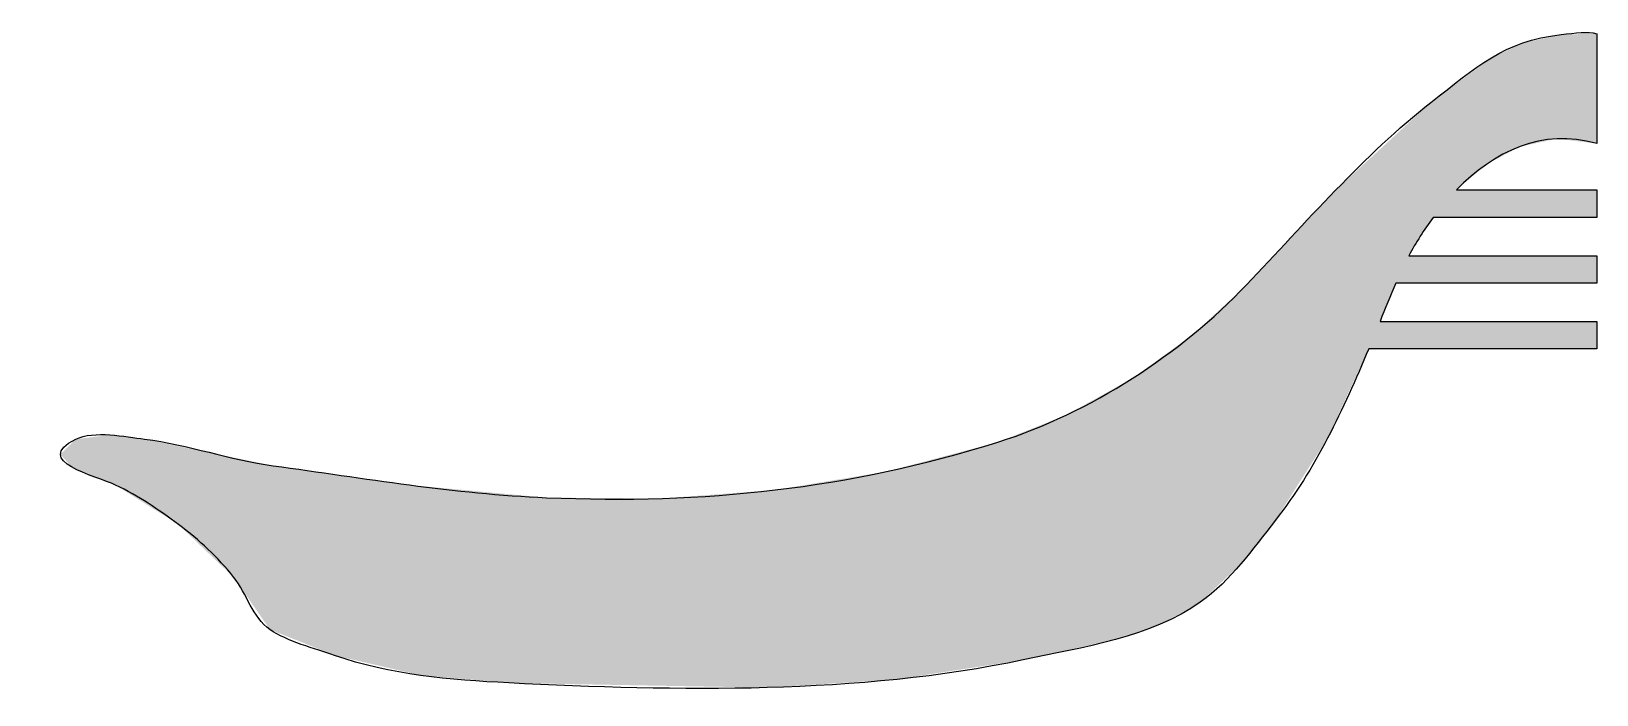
# Model space of a CAD drawing. Extents: x -2 to 102, y 0 to 43.
import ezdxf

# ---------------------------------------------------------------- set-up
doc = ezdxf.new("R2010")
doc.units = 0
doc.layers.add('LAYER_1', color=7, linetype='CONTINUOUS')

# ---------------------------------------------------------------- blocks, each defined once
blk = doc.blocks.new('*U1')
at = {"layer": 'LAYER_1', "color": 12}
for points in [[(96.54, 35.82), (94.63, 41.68), (96.54, 42.57)], [(96.72, 35.85), (96.54, 42.57), (96.72, 42.66)], [(98.98, 36.33), (96.72, 42.66), (98.98, 43.15)], [(99.24, 36.3), (98.98, 43.15), (99.24, 43.21)], [(98.98, 36.33), (98.98, 43.15), (99.24, 36.3)], [(101.6, 36.01), (99.24, 43.21), (101.6, 43.27)], [(99.24, 36.3), (99.24, 43.21), (101.6, 36.01)], [(94.31, 34.64), (92.33, 39.98), (94.31, 41.44)], [(94.63, 34.81), (94.31, 41.44), (94.63, 41.68)], [(92.33, 31.13), (90.78, 38.84), (92.33, 39.98)], [(90.64, 30.91), (89.18, 37.39), (90.64, 38.73)], [(90.78, 31.13), (90.64, 38.73), (90.78, 38.84)], [(89.18, 26.79), (88.31, 36.59), (89.18, 37.39)], [(88.31, 26.79), (87.27, 35.63), (88.31, 36.59)], [(87.27, 22.44), (86.52, 34.94), (87.27, 35.63)], [(86.52, 22.44), (84.33, 32.93), (86.52, 34.94)], [(83.8, 16.54), (80.36, 28.7), (83.8, 32.36)], [(84.33, 17.7), (83.8, 32.36), (84.33, 32.93)], [(92.33, 31.13), (92.33, 32.95), (94.31, 31.13)], [(94.31, 31.13), (92.33, 32.95), (94.31, 32.95)], [(94.63, 31.13), (94.63, 32.95), (96.54, 31.13)], [(96.54, 31.13), (94.63, 32.95), (96.54, 32.95)], [(96.72, 31.13), (96.72, 32.95), (98.98, 31.13)], [(98.98, 31.13), (96.72, 32.95), (98.98, 32.95)], [(99.24, 31.13), (99.24, 32.95), (101.6, 31.13)], [(101.6, 31.13), (99.24, 32.95), (101.6, 32.95)], [(80.36, 11.13), (78.44, 26.67), (80.36, 28.7)], [(92.33, 26.79), (92.33, 28.6), (94.31, 26.79)], [(94.31, 26.79), (92.33, 28.6), (94.31, 28.6)], [(94.63, 26.79), (94.63, 28.6), (96.54, 26.79)], [(96.54, 26.79), (94.63, 28.6), (96.54, 28.6)], [(96.72, 26.79), (96.72, 28.6), (98.98, 26.79)], [(98.98, 26.79), (96.72, 28.6), (98.98, 28.6)], [(99.24, 26.79), (99.24, 28.6), (101.6, 26.79)], [(101.6, 26.79), (99.24, 28.6), (101.6, 28.6)], [(78.06, 8.23), (75.38, 23.84), (78.06, 26.32)], [(78.44, 8.71), (78.06, 26.32), (78.44, 26.67)], [(75.38, 5.7), (74.9, 23.4), (75.38, 23.84)], [(92.33, 22.44), (92.33, 24.26), (94.31, 22.44)], [(94.31, 22.44), (92.33, 24.26), (94.31, 24.26)], [(94.63, 22.44), (94.63, 24.26), (96.54, 22.44)], [(96.54, 22.44), (94.63, 24.26), (96.54, 24.26)], [(96.72, 22.44), (96.72, 24.26), (98.98, 22.44)], [(98.98, 22.44), (96.72, 24.26), (98.98, 24.26)], [(99.24, 22.44), (99.24, 24.26), (101.6, 22.44)], [(101.6, 22.44), (99.24, 24.26), (101.6, 24.26)], [(74.9, 5.43), (72.74, 21.84), (74.9, 23.4)], [(72.74, 4.24), (70.88, 20.49), (72.74, 21.84)], [(69.78, 3.24), (66.52, 18.07), (69.78, 19.88)], [(70.88, 3.61), (69.78, 19.88), (70.88, 20.49)], [(66.52, 2.52), (63.67, 16.94), (66.52, 18.07)], [(3.27, 13.59), (1.01, 16.47), (3.27, 16.76)], [(3.27, 13.59), (3.27, 16.76), (3.65, 13.44)], [(3.65, 13.44), (3.65, 16.71), (5.57, 12.24)], [(63.67, 1.89), (62, 16.28), (63.67, 16.94)], [(0.74, 14.64), (0, 15.47), (0.74, 16.2)], [(1.01, 14.52), (0.74, 16.2), (1.01, 16.47)], [(0.74, 14.64), (0.74, 16.2), (1.01, 14.52)], [(1.01, 14.52), (1.01, 16.47), (3.27, 13.59)], [(5.57, 12.24), (5.57, 16.48), (7.82, 10.83)], [(7.82, 10.83), (7.82, 16.01), (11.47, 7.34)], [(62, 1.63), (55.33, 14.52), (62, 16.28)], [(11.47, 7.34), (11.47, 15.26), (13.86, 3.89)], [(13.86, 3.89), (13.86, 14.76), (14.07, 3.81)], [(14.07, 3.81), (14.07, 14.72), (18.13, 2.19)], [(55.33, 0.61), (54.63, 14.34), (55.33, 14.52)], [(18.13, 2.19), (18.13, 14.15), (23.08, 1.04)], [(54.63, 0.56), (47.27, 13.12), (54.63, 14.34)], [(23.08, 1.04), (23.08, 13.45), (23.82, 0.87)], [(23.82, 0.87), (23.82, 13.38), (29.66, 0.37)], [(29.66, 0.37), (29.66, 12.84), (32.15, 0.32)], [(32.15, 0.32), (32.15, 12.61), (39.82, 0.18)], [(46.75, 0.06), (39.82, 12.56), (46.75, 13.08)], [(39.82, 0.18), (39.82, 12.56), (46.75, 0.06)], [(47.27, 0.09), (46.75, 13.08), (47.27, 13.12)]]:
    blk.add_solid(points, dxfattribs=at)
at = {"layer": 'LAYER_1', "color": 12, "extrusion": (0, 0, -1)}
for points in [[(-96.54, 35.82), (-96.54, 42.57), (-96.72, 35.85)], [(-96.72, 35.85), (-96.72, 42.66), (-98.98, 36.33)], [(-94.31, 34.64), (-94.31, 41.44), (-94.63, 34.81)], [(-94.63, 34.81), (-94.63, 41.68), (-96.54, 35.82)], [(-92.33, 32.95), (-92.33, 39.98), (-94.31, 34.64)], [(-90.64, 30.91), (-90.64, 38.73), (-90.78, 31.13)], [(-90.78, 31.13), (-90.78, 38.84), (-92.33, 31.13)], [(-89.18, 28.6), (-89.18, 37.39), (-90.64, 30.91)], [(-88.31, 26.79), (-88.31, 36.59), (-89.18, 26.79)], [(-87.27, 24.26), (-87.27, 35.63), (-88.31, 26.79)], [(-86.52, 22.44), (-86.52, 34.94), (-87.27, 22.44)], [(-83.8, 16.54), (-83.8, 32.36), (-84.33, 17.7)], [(-84.33, 17.7), (-84.33, 32.93), (-86.52, 22.44)], [(-94.31, 31.13), (-94.31, 32.95), (-94.63, 31.13)], [(-94.63, 31.13), (-94.31, 32.95), (-94.63, 32.95)], [(-96.54, 31.13), (-96.54, 32.95), (-96.72, 31.13)], [(-96.72, 31.13), (-96.54, 32.95), (-96.72, 32.95)], [(-98.98, 31.13), (-98.98, 32.95), (-99.24, 31.13)], [(-99.24, 31.13), (-98.98, 32.95), (-99.24, 32.95)], [(-80.36, 11.13), (-80.36, 28.7), (-83.8, 16.54)], [(-89.18, 26.79), (-89.18, 28.6), (-90.64, 26.79)], [(-90.64, 26.79), (-89.18, 28.6), (-90.64, 28.6)], [(-90.64, 26.79), (-90.64, 28.6), (-90.78, 26.79)], [(-90.78, 26.79), (-90.64, 28.6), (-90.78, 28.6)], [(-90.78, 26.79), (-90.78, 28.6), (-92.33, 26.79)], [(-92.33, 26.79), (-90.78, 28.6), (-92.33, 28.6)], [(-94.31, 26.79), (-94.31, 28.6), (-94.63, 26.79)], [(-94.63, 26.79), (-94.31, 28.6), (-94.63, 28.6)], [(-96.54, 26.79), (-96.54, 28.6), (-96.72, 26.79)], [(-96.72, 26.79), (-96.54, 28.6), (-96.72, 28.6)], [(-98.98, 26.79), (-98.98, 28.6), (-99.24, 26.79)], [(-99.24, 26.79), (-98.98, 28.6), (-99.24, 28.6)], [(-78.06, 8.23), (-78.06, 26.32), (-78.44, 8.71)], [(-78.44, 8.71), (-78.44, 26.67), (-80.36, 11.13)], [(-75.38, 5.7), (-75.38, 23.84), (-78.06, 8.23)], [(-87.27, 22.44), (-87.27, 24.26), (-88.31, 22.44)], [(-88.31, 22.44), (-87.27, 24.26), (-88.31, 24.26)], [(-88.31, 22.44), (-88.31, 24.26), (-89.18, 22.44)], [(-89.18, 22.44), (-88.31, 24.26), (-89.18, 24.26)], [(-89.18, 22.44), (-89.18, 24.26), (-90.64, 22.44)], [(-90.64, 22.44), (-89.18, 24.26), (-90.64, 24.26)], [(-90.64, 22.44), (-90.64, 24.26), (-90.78, 22.44)], [(-90.78, 22.44), (-90.64, 24.26), (-90.78, 24.26)], [(-90.78, 22.44), (-90.78, 24.26), (-92.33, 22.44)], [(-92.33, 22.44), (-90.78, 24.26), (-92.33, 24.26)], [(-94.31, 22.44), (-94.31, 24.26), (-94.63, 22.44)], [(-94.63, 22.44), (-94.31, 24.26), (-94.63, 24.26)], [(-96.54, 22.44), (-96.54, 24.26), (-96.72, 22.44)], [(-96.72, 22.44), (-96.54, 24.26), (-96.72, 24.26)], [(-98.98, 22.44), (-98.98, 24.26), (-99.24, 22.44)], [(-99.24, 22.44), (-98.98, 24.26), (-99.24, 24.26)], [(-74.9, 5.43), (-74.9, 23.4), (-75.38, 5.7)], [(-72.74, 4.24), (-72.74, 21.84), (-74.9, 5.43)], [(-69.78, 3.24), (-69.78, 19.88), (-70.88, 3.61)], [(-70.88, 3.61), (-70.88, 20.49), (-72.74, 4.24)], [(-66.52, 2.52), (-66.52, 18.07), (-69.78, 3.24)], [(-3.65, 13.44), (-3.27, 16.76), (-3.65, 16.71)], [(-5.57, 12.24), (-3.65, 16.71), (-5.57, 16.48)], [(-63.67, 1.89), (-63.67, 16.94), (-66.52, 2.52)], [(-7.82, 10.83), (-5.57, 16.48), (-7.82, 16.01)], [(-11.47, 7.34), (-7.82, 16.01), (-11.47, 15.26)], [(-62, 1.63), (-62, 16.28), (-63.67, 1.89)], [(-13.86, 3.89), (-11.47, 15.26), (-13.86, 14.76)], [(-14.07, 3.81), (-13.86, 14.76), (-14.07, 14.72)], [(-18.13, 2.19), (-14.07, 14.72), (-18.13, 14.15)], [(-55.33, 0.61), (-55.33, 14.52), (-62, 1.63)], [(-23.08, 1.04), (-18.13, 14.15), (-23.08, 13.45)], [(-54.63, 0.56), (-54.63, 14.34), (-55.33, 0.61)], [(-23.82, 0.87), (-23.08, 13.45), (-23.82, 13.38)], [(-29.66, 0.37), (-23.82, 13.38), (-29.66, 12.84)], [(-32.15, 0.32), (-29.66, 12.84), (-32.15, 12.61)], [(-39.82, 0.18), (-32.15, 12.61), (-39.82, 12.56)], [(-46.75, 0.06), (-46.75, 13.08), (-47.27, 0.09)], [(-47.27, 0.09), (-47.27, 13.12), (-54.63, 0.56)]]:
    blk.add_solid(points, dxfattribs=at)

msp = doc.modelspace()

# ---------------------------------------------------------------- linework, layer by layer
at = {"layer": 'LAYER_1'}
msp.add_open_spline([(101.6, 36.01), (101.6, 36.01), (101.6, 43.27), (101.6, 43.27), (101.02, 43.43), (100.21, 43.32), (99.24, 43.21), (95.47, 42.79), (93.59, 41.04), (90.64, 38.73), (86.23, 35.28), (82.3, 30.72), (78.44, 26.67), (74.12, 22.12), (68.07, 18.19), (62, 16.28), (52.12, 13.18), (42.57, 12.17), (32.15, 12.61), (26.07, 12.86), (20.08, 13.9), (14.07, 14.72), (11.21, 15.11), (8.45, 16.11), (5.57, 16.48), (4.29, 16.64), (2.24, 17.07), (1.01, 16.47), (-1.92, 15.02), (2.34, 14.05), (3.65, 13.44), (5.19, 12.72), (6.48, 11.82), (7.82, 10.83), (9.19, 9.81), (10.4, 8.69), (11.47, 7.34), (12.35, 6.25), (12.68, 4.72), (13.86, 3.89), (14.95, 3.12), (16.87, 2.63), (18.13, 2.19), (21.82, 0.9), (25.78, 0.56), (29.66, 0.37), (40.76, -0.19), (52.8, -0.41), (63.67, 1.89), (67.58, 2.72), (72.16, 3.38), (75.38, 5.7), (77.48, 7.21), (78.77, 9.13), (80.36, 11.13), (83.01, 14.48), (84.84, 18.45), (86.52, 22.44), (86.52, 22.44), (101.6, 22.44), (101.6, 22.44), (101.6, 22.44), (101.6, 24.26), (101.6, 24.26), (101.6, 24.26), (87.27, 24.26), (87.27, 24.26), (87.62, 25.11), (87.96, 25.95), (88.31, 26.79), (88.31, 26.79), (101.6, 26.79), (101.6, 26.79), (101.6, 26.79), (101.6, 28.6), (101.6, 28.6), (101.6, 28.6), (89.18, 28.6), (89.18, 28.6), (89.64, 29.46), (90.18, 30.32), (90.78, 31.13), (90.78, 31.13), (101.6, 31.13), (101.6, 31.13), (101.6, 31.13), (101.6, 32.95), (101.6, 32.95), (101.6, 32.95), (92.33, 32.95), (92.33, 32.95), (94.8, 35.46), (98, 37.06), (101.6, 36.01)], degree=3, knots=[0, 0, 0, 0, 1, 1, 1, 2, 2, 2, 3, 3, 3, 4, 4, 4, 5, 5, 5, 6, 6, 6, 7, 7, 7, 8, 8, 8, 9, 9, 9, 10, 10, 10, 11, 11, 11, 12, 12, 12, 13, 13, 13, 14, 14, 14, 15, 15, 15, 16, 16, 16, 17, 17, 17, 18, 18, 18, 19, 19, 19, 20, 20, 20, 21, 21, 21, 22, 22, 22, 23, 23, 23, 24, 24, 24, 25, 25, 25, 26, 26, 26, 27, 27, 27, 28, 28, 28, 29, 29, 29, 30, 30, 30, 31, 31, 31, 31], dxfattribs=at)

# ---------------------------------------------------------------- block references
at = {"layer": 'LAYER_1', "color": 12}
msp.add_blockref('*U1', (0, 0), dxfattribs=at)

doc.saveas('drawing.dxf')
